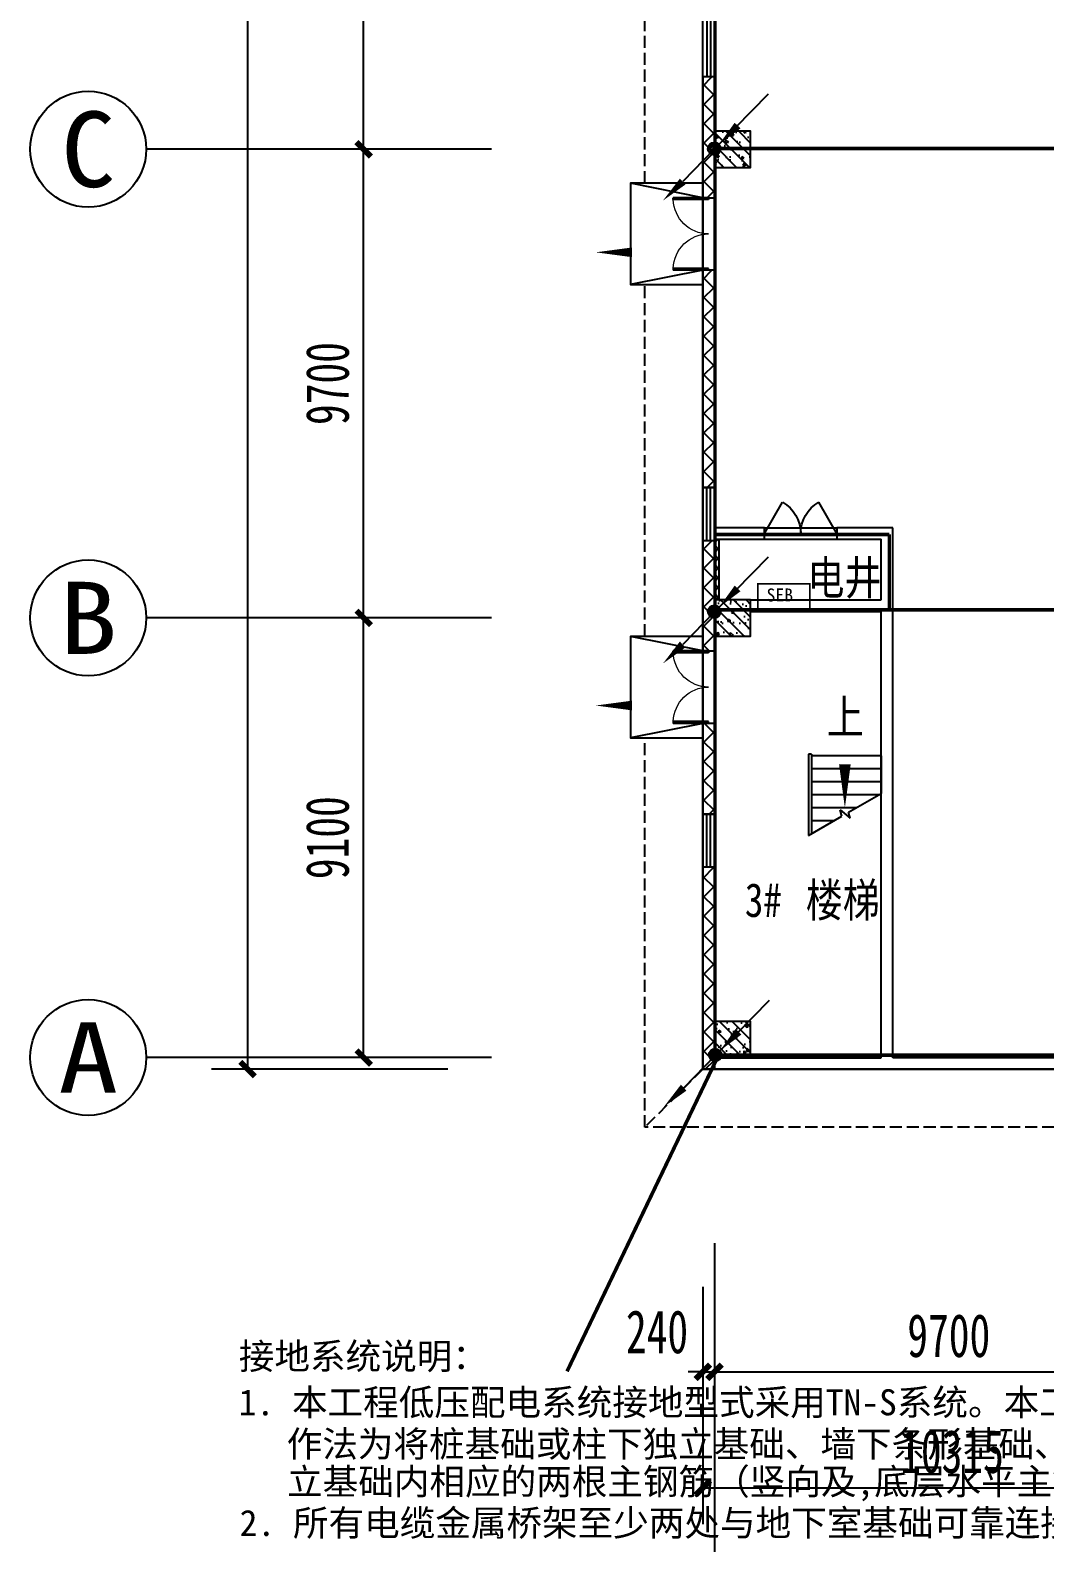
# Model space of a CAD drawing. Header units: millimetres. Extents: x -633009578 to 5705885, y -633235091 to 2571734.
# Drawn here: x 2859905 to 2880901, y 2262428 to 2293733 of the extents above; entities that cross this region are included whole.
import ezdxf
from ezdxf.enums import TextEntityAlignment as Align

# ---------------------------------------------------------------- set-up
doc = ezdxf.new("R2010")
doc.units = ezdxf.units.MM
doc.header["$LTSCALE"] = 1000
doc.header["$MEASUREMENT"] = 0
doc.linetypes.add('DASH', pattern=[0.35, 0.25, -0.1])
doc.layers.get('0').update_dxf_attribs({"color": 9})
for name, color, linetype in [('3T_WOOD', 21, 'Continuous'), ('A-COLUM(柱)', 255, 'Continuous'), ('A-DI-S(箭头)', 76, 'Continuous'), ('A-DOOR(门）', 4, 'Continuous'), ('A-F-AREA(计算)', 5, 'Continuous'), ('A-HATH(填充)', 8, 'Continuous'), ('A-ST-O(室外)', 54, 'Continuous'), ('A-STAR(楼梯)', 51, 'Continuous'), ('A-TEXT(房间)', 243, 'Continuous'), ('A-WALL(墙)', 255, 'Continuous'), ('A-WINDOW（窗）', 4, 'Continuous'), ('AXIS_TEXT', 7, 'Continuous'), ('C-AXIS(轴号)', 3, 'Continuous'), ('DIM_SYMB', 3, 'Continuous'), ('WALL', 9, 'Continuous'), ('电-弱电平面-箭头', 3, 'Continuous'), ('电-强电平面-设备', 4, 'Continuous'), ('电-接地防雷-接地线', 132, 'Continuous'), ('设备-箱柜', 3, 'Continuous')]:
    doc.layers.add(name, color=color, linetype=linetype)
doc.styles.add('_TCH_AXIS', font='simhei.ttf', dxfattribs={"bigfont": 'GBCBIG'})
doc.styles.add('_TCH_DIM_T3', font='simhei.ttf', dxfattribs={"width": 0.707, "bigfont": 'GBCBIG'})
doc.styles.add('COMPLEX', font='simhei.ttf')
doc.styles.add('ELEC-DIM', font='simhei.ttf')
doc.styles.add('IDQSTYLE', font='simhei.ttf', dxfattribs={"width": 0.707, "bigfont": 'hztxt.shx'})
doc.styles.get("Standard").update_dxf_attribs({"font": 'simhei.ttf', "bigfont": 'hztxt.shx'})
doc.styles.add('TXT', font='simhei.ttf', dxfattribs={"width": 0.8, "bigfont": 'hztxt.shx'})
doc.styles.add('宋', font='simhei.ttf', dxfattribs={"width": 0.8})
doc.linetypes.add('GDLine', pattern='A,1,-3,5.8,["|",Standard,S=4,R=-45,X=-1.407,Y=-0.7],-0.1,["|",Standard,S=4,R=-45,X=-1.407,Y=-0.7],-0.1,["|",Standard,S=4,R=-45,X=-1.407,Y=-0.7],-0.1,["|",Standard,S=4,R=-45,X=-1.407,Y=-0.7],-0.1,5.8,-3,1', length=20)
doc.dimstyles.new('_TCH_ARCH&&300', dxfattribs={"dimtxt": 892.5, "dimasz": 300, "dimexe": 750, "dimexo": 900, "dimgap": 300, "dimtad": 1, "dimdec": 0, "dimzin": 0, "dimdsep": 46, "dimtxsty": '_TCH_DIM_T3', "dimblk": 'ARCHTICK', "dimcen": 0.09, "dimclrt": 7, "dimazin": 2, "dimtfac": 1, "dimtdec": 0, "dimtix": 1, "dimtmove": 2, "dimatfit": 3, "dimfxl": 1, "dimtolj": 1, "dimtzin": 0, "dimarcsym": 0})
pattern_1 = [(45, (-830357.9205473666, -3.184366441797465), (-200.0002033111466, 200.0002033111467), []), (135, (-830357.9205473666, -3.184366441797465), (-200.0002033111467, -200.0002033111466), [])]

# ---------------------------------------------------------------- blocks, each defined once
blk = doc.blocks.new('_ArchTick')
at = {"color": 0, "linetype": 'ByBlock', "const_width": 0.4}
blk.add_lwpolyline([(-0.5, -0.5), (0.5, 0.5)], dxfattribs=at)
blk = doc.blocks.new('*D310')
at = {"layer": 'C-AXIS(轴号)', "color": 0, "lineweight": -2, "transparency": 16777216}
for p, q in [((1091976.748846702, 1598618.591094813), (1089481.408816443, 1598618.591094813)), ((1090231.408816443, 1589518.591094813), (1090231.408816443, 1598618.591094813)), ((1091976.748846702, 1589518.591094813), (1089481.408816443, 1589518.591094813))]:
    blk.add_line(p, q, dxfattribs=at)
at = {"layer": 'Defpoints', "color": 0, "transparency": 16777216}
for p in [(1090231.408816443, 1598618.591094813), (1092876.748846702, 1598618.591094813), (1092876.748846702, 1589518.591094813)]:
    blk.add_point(p, dxfattribs=at)
at = {"layer": 'C-AXIS(轴号)', "color": 0, "linetype": 'ByBlock', "lineweight": -2, "transparency": 16777216, "xscale": 300, "yscale": 300, "zscale": 300}
for p, rotation in [((1090231.408816443, 1598618.591094813), 90), ((1090231.408816443, 1589518.591094813), 270)]:
    blk.add_blockref('_ArchTick', p, dxfattribs=dict(at, rotation=rotation))
at = {"layer": 'C-AXIS(轴号)', "color": 7, "transparency": 16777216, "insert": (1089485.158816443, 1594068.591094813), "char_height": 892.5, "attachment_point": 5, "rotation": 90, "style": '_TCH_DIM_T3'}
blk.add_mtext('\\A1;9100', dxfattribs=at)
blk = doc.blocks.new('*D311')
at = {"layer": 'C-AXIS(轴号)', "color": 0, "lineweight": -2, "transparency": 16777216}
for p, q in [((1091976.748846702, 1608318.591094813), (1089481.408816443, 1608318.591094813)), ((1090231.408816443, 1598618.591094813), (1090231.408816443, 1608318.591094813)), ((1091976.748846702, 1598618.591094813), (1089481.408816443, 1598618.591094813))]:
    blk.add_line(p, q, dxfattribs=at)
at = {"layer": 'Defpoints', "color": 0, "transparency": 16777216}
for p in [(1090231.408816443, 1608318.591094813), (1092876.748846702, 1608318.591094813), (1092876.748846702, 1598618.591094813)]:
    blk.add_point(p, dxfattribs=at)
at = {"layer": 'C-AXIS(轴号)', "color": 0, "linetype": 'ByBlock', "lineweight": -2, "transparency": 16777216, "xscale": 300, "yscale": 300, "zscale": 300}
for p, rotation in [((1090231.408816443, 1608318.591094813), 90), ((1090231.408816443, 1598618.591094813), 270)]:
    blk.add_blockref('_ArchTick', p, dxfattribs=dict(at, rotation=rotation))
at = {"layer": 'C-AXIS(轴号)', "color": 7, "transparency": 16777216, "insert": (1089485.158816443, 1603468.591094813), "char_height": 892.5, "attachment_point": 5, "rotation": 90, "style": '_TCH_DIM_T3'}
blk.add_mtext('\\A1;9700', dxfattribs=at)
blk = doc.blocks.new('*D312')
at = {"layer": 'C-AXIS(轴号)', "color": 0, "lineweight": -2, "transparency": 16777216}
for p, q in [((1091976.748846702, 1618018.591094813), (1089481.408816443, 1618018.591094813)), ((1090231.408816443, 1608318.591094813), (1090231.408816443, 1618018.591094813)), ((1091976.748846702, 1608318.591094813), (1089481.408816443, 1608318.591094813))]:
    blk.add_line(p, q, dxfattribs=at)
at = {"layer": 'Defpoints', "color": 0, "transparency": 16777216}
for p in [(1090231.408816443, 1618018.591094813), (1092876.748846702, 1618018.591094813), (1092876.748846702, 1608318.591094813)]:
    blk.add_point(p, dxfattribs=at)
at = {"layer": 'C-AXIS(轴号)', "color": 0, "linetype": 'ByBlock', "lineweight": -2, "transparency": 16777216, "xscale": 300, "yscale": 300, "zscale": 300}
for p, rotation in [((1090231.408816443, 1618018.591094813), 90), ((1090231.408816443, 1608318.591094813), 270)]:
    blk.add_blockref('_ArchTick', p, dxfattribs=dict(at, rotation=rotation))
at = {"layer": 'C-AXIS(轴号)', "color": 7, "transparency": 16777216, "insert": (1089485.158816443, 1613168.591094813), "char_height": 892.5, "attachment_point": 5, "rotation": 90, "style": '_TCH_DIM_T3'}
blk.add_mtext('\\A1;9700', dxfattribs=at)
blk = doc.blocks.new('*D325')
at = {"layer": 'C-AXIS(轴号)', "color": 0, "lineweight": -2, "transparency": 16777216}
for p, q in [((1091976.748846702, 1725358.591094822), (1087081.408816443, 1725358.591094822)), ((1087831.408816443, 1589278.591094822), (1087831.408816443, 1725358.591094822)), ((1091976.748846702, 1589278.591094822), (1087081.408816443, 1589278.591094822))]:
    blk.add_line(p, q, dxfattribs=at)
at = {"layer": 'Defpoints', "color": 0, "transparency": 16777216}
for p in [(1087831.408816443, 1725358.591094822), (1092876.748846702, 1725358.591094822), (1092876.748846702, 1589278.591094822)]:
    blk.add_point(p, dxfattribs=at)
at = {"layer": 'C-AXIS(轴号)', "color": 0, "linetype": 'ByBlock', "lineweight": -2, "transparency": 16777216, "xscale": 300, "yscale": 300, "zscale": 300}
for p, rotation in [((1087831.408816443, 1725358.591094822), 90), ((1087831.408816443, 1589278.591094822), 270)]:
    blk.add_blockref('_ArchTick', p, dxfattribs=dict(at, rotation=rotation))
at = {"layer": 'C-AXIS(轴号)', "color": 7, "transparency": 16777216, "insert": (1087085.158816443, 1657318.591094822), "char_height": 892.5, "attachment_point": 5, "rotation": 90, "style": '_TCH_DIM_T3'}
blk.add_mtext('\\A1;136080', dxfattribs=at)
blk = doc.blocks.new('_AXISO')
blk.add_circle((0, 0), 0.5)
at = {"layer": 'AXIS_TEXT', "style": 'COMPLEX', "width": 1.041666666666667}
blk.add_attdef('A', text='', height=0.56, dxfattribs=at).set_placement((-0.25, -0.28), (0.25, -0.28), align=Align.FIT)
blk = doc.blocks.new('*D326')
at = {"layer": 'C-AXIS(轴号)', "color": 0, "lineweight": -2, "transparency": 16777216}
for p, q in [((1097251.098288345, 1584775.542769845), (1097251.098288345, 1582262.49363614)), ((1097491.098288359, 1584775.542769845), (1097491.098288359, 1582262.49363614)), ((1097251.098288345, 1583012.49363614), (1096951.098288345, 1583012.49363614)), ((1097251.098288345, 1583012.49363614), (1097491.098288359, 1583012.49363614)), ((1097491.098288359, 1583012.49363614), (1097791.098288359, 1583012.49363614))]:
    blk.add_line(p, q, dxfattribs=at)
at = {"layer": 'Defpoints', "color": 0, "transparency": 16777216}
for p in [(1097251.098288345, 1585675.542769845), (1097491.098288359, 1585675.542769845), (1097491.098288359, 1583012.49363614)]:
    blk.add_point(p, dxfattribs=at)
at = {"layer": 'C-AXIS(轴号)', "color": 0, "linetype": 'ByBlock', "lineweight": -2, "transparency": 16777216, "xscale": 300, "yscale": 300, "zscale": 300}
blk.add_blockref('_ArchTick', (1097251.098288345, 1583012.49363614), dxfattribs=at)
at = {"layer": 'C-AXIS(轴号)', "color": 0, "linetype": 'ByBlock', "lineweight": -2, "transparency": 16777216, "xscale": 300, "yscale": 300, "zscale": 300, "rotation": 180}
blk.add_blockref('_ArchTick', (1097491.098288359, 1583012.49363614), dxfattribs=at)
at = {"layer": 'C-AXIS(轴号)', "color": 7, "transparency": 16777216, "insert": (1096303.098288345, 1583837.49363614), "char_height": 892.5, "attachment_point": 5, "style": '_TCH_DIM_T3'}
blk.add_mtext('\\A1;240', dxfattribs=at)
blk = doc.blocks.new('*D327')
at = {"layer": 'C-AXIS(轴号)', "color": 0, "lineweight": -2, "transparency": 16777216}
for p, q in [((1097491.098288359, 1584775.542769845), (1097491.098288359, 1582262.49363614)), ((1107191.098288359, 1584775.542769845), (1107191.098288359, 1582262.49363614)), ((1097491.098288359, 1583012.49363614), (1107191.098288359, 1583012.49363614))]:
    blk.add_line(p, q, dxfattribs=at)
at = {"layer": 'Defpoints', "color": 0, "transparency": 16777216}
for p in [(1097491.098288359, 1585675.542769845), (1107191.098288359, 1585675.542769845), (1107191.098288359, 1583012.49363614)]:
    blk.add_point(p, dxfattribs=at)
at = {"layer": 'C-AXIS(轴号)', "color": 0, "linetype": 'ByBlock', "lineweight": -2, "transparency": 16777216, "xscale": 300, "yscale": 300, "zscale": 300, "rotation": 180}
blk.add_blockref('_ArchTick', (1097491.098288359, 1583012.49363614), dxfattribs=at)
at = {"layer": 'C-AXIS(轴号)', "color": 0, "linetype": 'ByBlock', "lineweight": -2, "transparency": 16777216, "xscale": 300, "yscale": 300, "zscale": 300}
blk.add_blockref('_ArchTick', (1107191.098288359, 1583012.49363614), dxfattribs=at)
at = {"layer": 'C-AXIS(轴号)', "color": 7, "transparency": 16777216, "insert": (1102341.098288359, 1583758.74363614), "char_height": 892.5, "attachment_point": 5, "style": '_TCH_DIM_T3'}
blk.add_mtext('\\A1;9700', dxfattribs=at)
blk = doc.blocks.new('*D332')
at = {"layer": 'C-AXIS(轴号)', "color": 0, "lineweight": -2, "transparency": 16777216}
for p, q in [((1097251.098288345, 1584775.542769845), (1097251.098288345, 1579862.49363614)), ((1107566.09828836, 1584775.542769845), (1107566.09828836, 1579862.49363614)), ((1097251.098288345, 1580612.49363614), (1107566.09828836, 1580612.49363614))]:
    blk.add_line(p, q, dxfattribs=at)
at = {"layer": 'Defpoints', "color": 0, "transparency": 16777216}
for p in [(1097251.098288345, 1585675.542769845), (1107566.09828836, 1585675.542769845), (1107566.09828836, 1580612.49363614)]:
    blk.add_point(p, dxfattribs=at)
at = {"layer": 'C-AXIS(轴号)', "color": 0, "linetype": 'ByBlock', "lineweight": -2, "transparency": 16777216, "xscale": 300, "yscale": 300, "zscale": 300, "rotation": 180}
blk.add_blockref('_ArchTick', (1097251.098288345, 1580612.49363614), dxfattribs=at)
at = {"layer": 'C-AXIS(轴号)', "color": 0, "linetype": 'ByBlock', "lineweight": -2, "transparency": 16777216, "xscale": 300, "yscale": 300, "zscale": 300}
blk.add_blockref('_ArchTick', (1107566.09828836, 1580612.49363614), dxfattribs=at)
at = {"layer": 'C-AXIS(轴号)', "color": 7, "transparency": 16777216, "insert": (1102408.598288353, 1581358.74363614), "char_height": 892.5, "attachment_point": 5, "style": '_TCH_DIM_T3'}
blk.add_mtext('\\A1;10315', dxfattribs=at)
blk = doc.blocks.new('$WINLIB2D$00000001')
at = {"color": 0}
for points in [[(-0.4999999999999964, 0.5000000000000142), (-0.4999999999999964, -0.4999999999999858)], [(-0.4999999999999964, 0.5000000000000142), (0.5000000000000036, 0.5000000000000142)], [(0.5000000000000036, -0.4999999999999858), (0.5000000000000036, 0.5000000000000142)], [(0.5000000000000036, 0.1666666666666714), (-0.4999999999999964, 0.1666666666666714)], [(0.5000000000000036, -0.1666666666666572), (-0.4999999999999964, -0.1666666666666572)], [(-0.4999999999999964, -0.4999999999999858), (0.5000000000000036, -0.4999999999999858)]]:
    blk.add_lwpolyline(points, dxfattribs=at)
blk = doc.blocks.new('$DorLib2D$00000002')
for p, q in [((-0.5, -5.684341886080802e-17), (-0.5000000000000007, 0.4875)), ((-0.4750000000000007, 0.4875), (-0.5000000000000007, 0.4875)), ((-0.475, -2.842170943040401e-17), (-0.4750000000000007, 0.4875)), ((0.475, -2.842170943040401e-17), (0.4750000000000007, 0.4875)), ((0.4750000000000007, 0.4875), (0.5000000000000007, 0.4875)), ((0.5, -5.684341886080802e-17), (0.5000000000000007, 0.4875)), ((-0.5, -5.684341886080802e-17), (-0.475, -2.842170943040401e-17)), ((0.5, -5.684341886080802e-17), (0.475, -2.842170943040401e-17))]:
    blk.add_line(p, q)
at = {"lineweight": 13}
for centre, start, end in [((-0.4875, -4.263256414560601e-17), 0, 88.53071641864632), ((0.4875, -4.263256414560601e-17), 91.4692835813537, 180)]:
    blk.add_arc(centre, 0.4875, start, end, dxfattribs=at)
blk = doc.blocks.new('$TCHSYS$WIN2D')
for p, q in [((-0.5, 0.5), (0.5, 0.5)), ((-0.5, 0.5), (-0.4999999999999999, -0.5)), ((0.5, 0.5), (0.4999999999999998, -0.5)), ((0.5, 0.1666666666666666), (-0.5, 0.1666666666666666)), ((0.5, -0.1666666666666667), (-0.5, -0.1666666666666667)), ((-0.4999999999999999, -0.5), (0.5, -0.5))]:
    blk.add_line(p, q)
blk = doc.blocks.new('$DorLib2D$00000231')
at = {"color": 0}
for p, q in [((-0.4999999999999947, 7.105427357601002e-15), (-0.2500000000000284, 0.4330127018921708)), ((0.5000000000000053, 7.105427357601002e-15), (0.250000000000032, 0.4330127018921708))]:
    blk.add_line(p, q, dxfattribs=at)
for centre, radius, start, end in [((-0.4999999999996803, 3.055333763768431e-13), 0.499999999999681, 0, 59.99999999996344), ((0.5000000000000426, -2.486899575160351e-14), 0.4999999999999835, 120.0000000000366, 180)]:
    blk.add_arc(centre, radius, start, end, dxfattribs=at)
blk = doc.blocks.new('_FZH')
h = blk.add_hatch()
h.set_pattern_fill('钢筋混凝土', color=256, scale=0.1, style=0)
h.set_pattern_definition([(45, (0, 0), (-0.1767766952966369, 0.1767766952966369), []), (50, (0, 0), (0.7172601826007535, -0.06275213498259512), [0.07500000000000001, -0.8250000000000001]), (355, (0, 0), (-0.138751333613, 0.7521921337000119), [0.06, -0.66]), (100.4514, (0.05977168000000001, -0.00522934), (0.5785093817140216, 0.6894395420609536), [0.06374019, -0.701142112]), (46.1842, (0, 0.2), (1.067241048625645, -0.1655190143290181), [0.1125, -1.2375]), (96.6356, (0.088936745, 0.186206693), (0.9346627055487033, 0.9741178709004418), [0.095610288, -1.051713]), (351.1842, (0, 0.2), (0.9346619451336272, 0.9741186009253247), [0.09000000000000001, -0.9900000000000001]), (21, (0.1, 0.15), (0.5969070521184617, -0.4026188906653388), [0.07500000000000001, -0.8250000000000001]), (326, (0.1, 0.15), (0.2433153319215824, 0.7251500450468529), [0.06, -0.66]), (71.4514, (0.149742233, 0.116448394), (0.84022262858149, 0.3225304967099524), [0.06374019, -0.701142112]), (37.50000000000001, (0, 0), (0.01215985531729062, 0.3328938538313115), [0, -0.652, 0, -0.67, 0, -0.6625000000000001]), (7.499999999999999, (0, 0), (0.2630695374421486, 0.3944117118823603), [0, -0.382, 0, -0.637, 0, -0.2525]), (-32.5, (-0.223, 0), (0.533822436172409, -0.02255487173437976), [0, -0.25, 0, -0.78, 0, -1.035]), (-42.5, (-0.323, 0), (0.5831861693423862, 0.1001049823323177), [0, -0.325, 0, -0.518, 0, -0.735])])
h.paths.add_polyline_path([(-0.5, -0.5), (0.5, -0.5), (0.5, 0.5), (-0.5, 0.5)])
blk.add_lwpolyline([(-0.5, -0.5), (0.5, -0.5), (0.5, 0.5), (-0.5, 0.5)], close=True)
blk = doc.blocks.new('G$C4F4C691F')
at = {"layer": '电-强电平面-设备', "color": 3, "style": '宋'}
for s, p in [('接地系统说明：', (-10.09989723190665, 4283.803975253366)), ('1. 本工程低压配电系统接地型式采用TN-S系统。本工程防雷接地、电气设备的保护接地共用统一的接地极，要求接地电阻不大于1欧姆。接地极', (-11.35082962363958, 3489.045361625962)), ('作法为将桩基础或柱下独立基础、墙下条形基础、抗水板的上下两层钢筋中的两根主筋通长连成图中所示之网格形成的基础接地网；该均压接地网通过的各独', (815.2256333287805, 2770.494722864591)), ('立基础内相应的两根主钢筋（竖向及,底层水平主筋）需与接地网电焊成电气通路，其余钢筋间可绑扎连接。 ', (822.5014908872545, 2122.48109342251)), ('2. 所有电缆金属桥架至少两处与地下室基础可靠连接，桥架接头处利用BV-1x4mm 的导线连接。', (4.735916277393699, 1409.178905984387))]:
    blk.add_text(s, height=450, dxfattribs=at).set_placement(p)
blk = doc.blocks.new('*X25')
at = {"color": 0, "linetype": 'Continuous'}
for p, q in [((192.590110055903, 446.7242872143482), (193.9264208598343, 448.0605980182795)), ((192.6512440212146, 447.2096852483717), (193.4410228258108, 447.9994640529679)), ((192.666080612941, 446.3759937026742), (194.2747143715083, 447.9846274612416)), ((192.8122309321682, 446.0978799531896), (194.552828120993, 447.8384771420143)), ((193.0126674313866, 445.874052383696), (194.7766556904866, 447.6380406427959)), ((193.2651240367983, 445.7022449203958), (194.9484631537868, 447.3855840373842)), ((193.5780466605768, 445.5909034754624), (195.0598045987202, 447.0726614136058)), ((193.9838870800477, 445.5724798262212), (195.0782282479613, 446.6668209941349))]:
    blk.add_line(p, q, dxfattribs=at)
blk = doc.blocks.new('HC001444')
at = {"color": 0, "linetype": 'Continuous'}
for p, q in [((5.312014027897709, 5.362594416008807), (0.4698776614111466, 0.4121164681388052)), ((1.307398633798584e-12, -0.05776119327106244), (-3.105492900473507, -3.232738715067399))]:
    blk.add_line(p, q, dxfattribs=at)
for points in [[(2.301209466909763, 2.284423861441751, 0.8, 0, 0), (0.4698776614111466, 0.4121164681388052, 0, 0, 0)], [(-3.105492900473507, -3.232738715067399, 0.8, 0, 0), (-5.057392361377197, -5.119309791711203, 0, 0, 0)]]:
    blk.add_lwpolyline(points, format="xyseb", dxfattribs=at)
blk.add_circle((0, 0), 0.625, dxfattribs=at)
at = {"color": 0, "linetype": 'Continuous', "xscale": 0.5, "yscale": 0.5, "zscale": 0.5}
blk.add_blockref('*X25', (-96.91845018383214, -223.4069038532592), dxfattribs=at)
at = {"color": 0, "style": 'IDQSTYLE', "width": 0.7}
blk.add_attdef('PSFHATT', (7.312014027897709, -5.119309791711203), '', height=2.5, dxfattribs=at)
blk = doc.blocks.new('HC001524')
at = {"color": 0, "linetype": 'Continuous', "const_width": 0.3}
blk.add_lwpolyline([(5, 2.5), (-5, 2.5), (-5, -2.5), (5, -2.5)], close=True, dxfattribs=at)
at = {"color": 0, "style": 'IDQSTYLE', "width": 0.7}
for tag, p in [('AF', (-1.5, -1.25)), ('PSFHATT', (7, -2.5))]:
    blk.add_attdef(tag, p, '', height=2.5, dxfattribs=at)
blk = doc.blocks.new('负一层平面图9')
at = {"layer": 'A-HATH(填充)'}
h = blk.add_hatch(dxfattribs=at)
h.set_pattern_fill('多孔材料', color=256, scale=100, style=0)
h.set_pattern_definition(pattern_1)
h.paths.add_polyline_path([(1097251.098288366, 1609815.406728529), (1097251.098288366, 1607315.40672802), (1097491.098288367, 1607315.40672802), (1097491.098288367, 1609815.406728529)])
h = blk.add_hatch(dxfattribs=at)
h.set_pattern_fill('多孔材料', color=256, scale=100, style=0)
h.set_pattern_definition(pattern_1)
h.paths.add_polyline_path([(1097251.098288366, 1605815.40672802), (1097251.098288366, 1601315.406729546), (1097491.098288367, 1601315.406729546), (1097491.098288367, 1605815.40672802)])
h = blk.add_hatch(dxfattribs=at)
h.set_pattern_fill('多孔材料', color=256, scale=100, style=0)
h.set_pattern_definition(pattern_1)
h.paths.add_polyline_path([(1097251.098288366, 1600215.406730055), (1097251.098288366, 1597935.406731072), (1097491.098288367, 1597935.406731072), (1097491.098288367, 1600215.406730055)])
h = blk.add_hatch(dxfattribs=at)
h.set_pattern_fill('多孔材料', color=256, scale=50, style=0)
h.set_pattern_definition([(45, (-830457.9205473666, -3.184366441797465), (-100.0001016555733, 100.0001016555733), []), (135, (-830457.9205473666, -3.184366441797465), (-100.0001016555733, -100.0001016555733), [])])
h.paths.add_polyline_path([(1097591.098288361, 1598990.406728382), (1097591.098288332, 1600245.406728383), (1097491.098288332, 1600245.406728381), (1097491.098288361, 1598990.40672838)])
h = blk.add_hatch(dxfattribs=at)
h.set_pattern_fill('多孔材料', color=256, scale=100, style=0)
h.set_pattern_definition(pattern_1)
h.paths.add_polyline_path([(1097251.098288366, 1596435.406730563), (1097251.098288366, 1594555.406730055), (1097491.098288367, 1594555.406730055), (1097491.098288367, 1596435.406730563)])
h = blk.add_hatch(dxfattribs=at)
h.set_pattern_fill('多孔材料', color=256, scale=100, style=0)
h.set_pattern_definition(pattern_1)
h.paths.add_polyline_path([(1097491.098288361, 1589275.40672838), (1097491.098288367, 1593455.406730055), (1097251.098288366, 1593455.406730055), (1097251.098288361, 1589275.40672838)])
at = {"layer": 'A-DI-S(箭头)'}
for points in [[(1096698.446246597, 1606184.779311251, 0, 0, 0), (1095035.446246597, 1606184.779311251, 0, 200, 0), (1095785.446246597, 1606184.779311251, 0, 0, 0)], [(1096698.446246597, 1596804.592803787, 0, 0, 0), (1095035.446246597, 1596804.592803787, 0, 200, 0), (1095785.446246597, 1596804.592803787, 0, 0, 0)]]:
    blk.add_lwpolyline(points, format="xyseb", dxfattribs=at)
at = {"layer": 'A-DOOR(门）'}
for p, q in [((1097251.098288361, 1607315.406728321), (1097251.098288361, 1605815.406728321)), ((1098526.098288401, 1600485.406728381), (1100026.098288401, 1600485.406728381)), ((1098526.098288401, 1600245.406728381), (1100026.098288401, 1600245.406728381)), ((1097251.098288361, 1597935.406730697), (1097251.098288361, 1596435.406730697))]:
    blk.add_line(p, q, dxfattribs=at)
at = {"layer": 'A-F-AREA(计算)'}
blk.add_lwpolyline([(1107566.098287924, 1589275.406728539), (1097251.098288353, 1589275.406728539), (1097251.098288353, 1725355.406728381), (1107566.098287924, 1725355.406728381)], close=True, dxfattribs=at)
at = {"layer": 'A-ST-O(室外)', "linetype": 'DASH'}
for points in [[(1096051.098288429, 1607615.406728315), (1096051.098288421, 1621215.406728753)], [(1096051.098288435, 1598235.406730539), (1096051.09828843, 1605515.40672847)], [(1112571.098289079, 1588075.406728386), (1096051.09828844, 1588075.406728366), (1096051.098288436, 1596135.406730694)], [(1097251.098288345, 1589275.40672838), (1096051.09828844, 1588075.406728366)]]:
    blk.add_lwpolyline(points, dxfattribs=at)
at = {"layer": 'A-STAR(楼梯)'}
for p, q in [((1099441.098288361, 1595795.40672838), (1099441.098288338, 1594117.394026474)), ((1099501.098288361, 1595795.40672838), (1099441.098288361, 1595795.40672838)), ((1099441.098288361, 1595765.40672838), (1099441.098288233, 1594117.394026499)), ((1099501.098288361, 1595795.40672838), (1099501.098288339, 1594152.035042626)), ((1100941.098288361, 1595765.40672838), (1099501.098288403, 1595765.406728285)), ((1100941.098288361, 1595765.40672838), (1100941.098288233, 1594983.41943)), ((1100941.098288361, 1595495.40672838), (1099501.098288399, 1595495.406728285)), ((1100941.098288361, 1595225.40672838), (1099501.098288396, 1595225.40672861)), ((1100892.578865444, 1594955.406728202), (1099501.098288392, 1594955.406728285)), ((1100268.899813349, 1594595.325459915), (1100941.098288361, 1594983.419430272)), ((1099441.098288361, 1594117.394026487), (1100130.579441616, 1594515.466156061)), ((1100424.92514747, 1594685.406728339), (1099501.098288389, 1594685.406728285)), ((1099957.271429414, 1594415.406728614), (1099501.098288385, 1594415.406728285)), ((1100130.579441616, 1594515.466156061), (1100095.6388729, 1594645.86614384)), ((1100095.6388729, 1594645.86614384), (1100301.68381434, 1594472.973909472)), ((1100301.68381434, 1594472.973909472), (1100268.899813349, 1594595.325459915))]:
    blk.add_line(p, q, dxfattribs=at)
for points in [[(1097251.098288367, 1607615.406728315), (1095751.098288367, 1607615.406728315), (1095751.098288367, 1605515.40672847), (1097251.098288361, 1605515.40672847)], [(1097251.09828836, 1607315.406728363), (1095751.098288356, 1607615.406234234)], [(1097251.09828836, 1605815.406728422), (1095751.098288356, 1605515.407222551)], [(1097251.098288367, 1598235.406730539), (1095751.098288367, 1598235.406730539), (1095751.098288367, 1596135.406730694), (1097251.098288361, 1596135.406730694)], [(1097251.09828836, 1597935.406730587), (1095751.098288356, 1598235.406236458)], [(1097251.09828836, 1596435.406730646), (1095751.098288356, 1596135.407224775)]]:
    blk.add_lwpolyline(points, dxfattribs=at)
at = {"layer": 'A-WALL(墙)'}
for p, q in [((1098526.098288591, 1600485.406728409), (1097491.098288332, 1600485.406728381)), ((1097491.098288332, 1600485.406728381), (1097491.098288332, 1600245.406728381)), ((1098526.098288591, 1600245.406728468), (1098526.098288591, 1600485.406728409)), ((1101181.098288571, 1600485.40672836), (1100026.098288591, 1600485.406728401)), ((1100026.098288591, 1600485.406728401), (1100026.098288591, 1600245.40672846)), ((1101181.098288361, 1598870.406728381), (1101181.098288571, 1600485.40672836)), ((1097491.098288332, 1600245.406728381), (1098526.098288591, 1600245.406728468)), ((1097491.098288361, 1598990.40672838), (1097491.098288332, 1600245.406728381)), ((1097491.098288332, 1600245.406728381), (1097591.098288332, 1600245.406728383)), ((1097591.098288361, 1598990.406728382), (1097591.098288332, 1600245.406728383)), ((1100026.098288591, 1600245.40672846), (1100941.098288571, 1600245.406728362)), ((1100941.098288571, 1598990.406728356), (1100941.098288571, 1600245.406728362)), ((1098241.098288571, 1598990.406728481), (1100941.098288571, 1598990.406728356)), ((1101181.09828835, 1589515.406728385), (1101181.098288361, 1598870.406728381)), ((1098241.098288571, 1598750.406728412), (1100941.09828835, 1598750.406728356)), ((1100941.09828835, 1589515.406728366), (1100941.09828835, 1598750.406728356)), ((1097491.098288359, 1589515.40672838), (1100941.09828835, 1589515.406728366)), ((1097491.098288359, 1589515.40672838), (1097491.098288359, 1589275.40672838)), ((1112871.098288462, 1589515.406728441), (1101181.09828835, 1589515.406728385)), ((1097491.098288359, 1589275.40672838), (1101061.098288361, 1589275.40672838)), ((1101061.098288361, 1589275.40672838), (1112871.098288464, 1589275.406728486))]:
    blk.add_line(p, q, dxfattribs=at)
at = {"layer": 'C-AXIS(轴号)'}
for p, q in [((1092876.748846702, 1608318.591094813), (1085731.408816443, 1608318.591094813)), ((1092876.748846702, 1598618.591094813), (1085731.408816443, 1598618.591094813)), ((1092876.748846702, 1589518.591094813), (1085731.408816443, 1589518.591094813)), ((1097491.098288359, 1585675.542769845), (1097491.098288359, 1578512.49363614))]:
    blk.add_line(p, q, dxfattribs=at)
at = {"layer": 'DIM_SYMB'}
blk.add_lwpolyline([(1100191.098288361, 1595900.40672838, 0, 0, 0), (1100191.098288361, 1594685.40672838, 0, 240.0000000000001, 0), (1100191.098288361, 1595585.40672838, 0, 0, 0)], format="xyseb", dxfattribs=at)
at = {"layer": 'WALL'}
for p, q in [((1097251.098288366, 1609815.406728529), (1097251.098288366, 1607315.40672802)), ((1097491.098288367, 1609815.406728529), (1097251.098288366, 1609815.406728529)), ((1097491.098288367, 1607315.40672802), (1097491.098288367, 1609815.406728529)), ((1097251.098288366, 1607315.40672802), (1097491.098288367, 1607315.40672802)), ((1097251.098288366, 1605815.40672802), (1097251.098288366, 1601315.406729546)), ((1097491.098288367, 1605815.40672802), (1097251.098288366, 1605815.40672802)), ((1097491.098288367, 1601315.406729546), (1097491.098288367, 1605815.40672802)), ((1097251.098288366, 1601315.406729546), (1097491.098288367, 1601315.406729546)), ((1097251.098288366, 1600215.406730055), (1097251.098288366, 1597935.406731072)), ((1097491.098288367, 1600215.406730055), (1097251.098288366, 1600215.406730055)), ((1097491.098288367, 1597935.406731072), (1097491.098288367, 1600215.406730055)), ((1097251.098288366, 1597935.406731072), (1097491.098288367, 1597935.406731072)), ((1097251.098288366, 1596435.406730563), (1097251.098288366, 1594555.406730055)), ((1097491.098288367, 1596435.406730563), (1097251.098288366, 1596435.406730563)), ((1097491.098288367, 1594555.406730055), (1097491.098288367, 1596435.406730563)), ((1097251.098288366, 1594555.406730055), (1097491.098288367, 1594555.406730055)), ((1097491.098288367, 1593455.406730055), (1097251.098288366, 1593455.406730055)), ((1097251.098288366, 1593455.406730055), (1097251.098288361, 1589275.40672838)), ((1097491.098288361, 1589275.40672838), (1097491.098288367, 1593455.406730055)), ((1097251.098288361, 1589275.40672838), (1097491.098288361, 1589275.40672838))]:
    blk.add_line(p, q, dxfattribs=at)
at = {"layer": 'A-COLUM(柱)', "xscale": 750, "yscale": 750, "zscale": 750, "rotation": 270}
for p in [(1097866.098288361, 1608315.40672838), (1097866.098288361, 1598615.40672838), (1097866.098288361, 1589890.40672838)]:
    blk.add_blockref('_FZH', p, dxfattribs=at)
at = {"layer": 'A-DOOR(门）', "xscale": -1500, "yscale": 1500, "zscale": 1500, "rotation": 89.99999999999999}
for p in [(1097371.098288361, 1606565.406728321), (1097371.098288361, 1597185.406730697)]:
    blk.add_blockref('$DorLib2D$00000002', p, dxfattribs=at)
at = {"layer": 'A-DOOR(门）', "extrusion": (0, 0, -1), "xscale": 1500, "yscale": 1500, "zscale": 1500}
blk.add_blockref('$DorLib2D$00000231', (-1099276.098288401, 1600365.406728381), dxfattribs=at)
at = {"layer": 'A-WINDOW（窗）', "extrusion": (0, 0, -1), "xscale": 10000, "yscale": 240, "zscale": 10000, "rotation": 90.00000000000001}
blk.add_blockref('$WINLIB2D$00000001', (-1097371.098288361, 1614815.406728285), dxfattribs=at)
at = {"layer": 'A-WINDOW（窗）', "xscale": 1100, "yscale": 240, "zscale": 1100, "rotation": 270}
for p in [(1097371.098288361, 1600765.406729823), (1097371.098288361, 1594005.406729953)]:
    blk.add_blockref('$TCHSYS$WIN2D', p, dxfattribs=at)
at = {"layer": 'C-AXIS(轴号)'}
ref = blk.add_blockref('_AXISO', (1084531.408816443, 1608318.591094813), dxfattribs=dict(at, xscale=2400, yscale=2400, zscale=2400))
ref.add_attrib('A', 'C', dxfattribs={"layer": 'AXIS_TEXT', "height": 1562.368264716931, "style": '_TCH_AXIS'}).set_placement((1083973.420150472, 1607537.406962455), (1085089.397482413, 1607537.406962455), align=Align.FIT)
ref = blk.add_blockref('_AXISO', (1084531.408816443, 1598618.591094813), dxfattribs=dict(at, xscale=2400, yscale=2400, zscale=2400))
ref.add_attrib('A', 'B', dxfattribs={"layer": 'AXIS_TEXT', "height": 1492.310151758372, "style": '_TCH_AXIS'}).set_placement((1083927.378516921, 1597872.436018934), (1085135.439115964, 1597872.436018934), align=Align.FIT)
ref = blk.add_blockref('_AXISO', (1084531.408816443, 1589518.591094813), dxfattribs=dict(at, xscale=2400, yscale=2400, zscale=2400))
ref.add_attrib('A', 'A', dxfattribs={"layer": 'AXIS_TEXT', "height": 1457.772676541369, "style": '_TCH_AXIS'}).set_placement((1083906.649097925, 1588789.704756543), (1085156.16853496, 1588789.704756543), align=Align.FIT)
at = {"layer": 'A-TEXT(房间)', "color": 4, "style": 'TXT', "width": 0.8}
for s, p in [('电井', (1099417.592398262, 1599099.822568238)), ('上', (1099817.397500959, 1596218.591094821)), ('楼梯', (1099382.628704624, 1592428.239392776)), ('3#', (1098122.628704624, 1592428.239392776))]:
    blk.add_text(s, height=700, dxfattribs=at).set_placement(p)
at = {"layer": 'C-AXIS(轴号)'}
for p1, p2, distance, picture, middle in [((1092876.748846702, 1589278.591094822), (1092876.748846702, 1725358.591094822), 5045.340030258987, '*D325', (1087085.158816443, 1657318.591094822)), ((1092876.748846702, 1608318.591094813), (1092876.748846702, 1618018.591094813), 2645.340030258987, '*D312', (1089485.158816443, 1613168.591094813)), ((1092876.748846702, 1598618.591094813), (1092876.748846702, 1608318.591094813), 2645.340030258987, '*D311', (1089485.158816443, 1603468.591094813)), ((1092876.748846702, 1589518.591094813), (1092876.748846702, 1598618.591094813), 2645.340030258987, '*D310', (1089485.158816443, 1594068.591094813)), ((1097251.098288345, 1585675.542769845), (1107566.09828836, 1585675.542769845), -5063.049133705208, '*D332', (1102408.598288353, 1581358.74363614)), ((1097491.098288359, 1585675.542769845), (1107191.098288359, 1585675.542769845), -2663.049133705208, '*D327', (1102341.098288359, 1583758.74363614))]:
    dim = blk.add_aligned_dim(p1=p1, p2=p2, distance=distance, dimstyle='_TCH_ARCH&&300', dxfattribs=at)
    dim.commit()
    dim.dimension.update_dxf_attribs({"geometry": picture, "text_midpoint": middle})
dim = blk.add_linear_dim(base=(1097491.098288359, 1583012.49363614), p1=(1097251.098288345, 1585675.542769845), p2=(1097491.098288359, 1585675.542769845), angle=0, dimstyle='_TCH_ARCH&&300', dxfattribs=at)
dim.commit()
dim.dimension.update_dxf_attribs({"geometry": '*D326', "text_midpoint": (1096303.098288345, 1583837.49363614), "dimtype": 161})

msp = doc.modelspace()

# ---------------------------------------------------------------- linework, layer by layer
at = {"layer": '电-接地防雷-接地线', "linetype": 'GDLine', "ltscale": 0.1, "const_width": 75}
for points in [[(2874076.299984147, 2272518.116620353), (2874076.299984147, 2407941.313560855)], [(2874076.299984147, 2291288.356251357), (2883958.202686927, 2291288.356251357)], [(2874076.299984147, 2283296.779814295), (2877684.568382637, 2283296.779814295)], [(2877684.568382637, 2281738.663914947), (2877684.568382637, 2283296.779814295)], [(2874076.299984147, 2281738.663914947), (2891239.272410294, 2281738.663914947)], [(2874126.469272023, 2272470.661945779), (2871014.336284589, 2265974.738794265)], [(2874076.299984147, 2272518.116620353), (2892125.884751498, 2272518.116620353)]]:
    msp.add_lwpolyline(points, dxfattribs=at)

# ---------------------------------------------------------------- block references
at = {"xscale": 1.2, "yscale": 1.2, "zscale": 1.2}
msp.add_blockref('G$C4F4C691F', (2864233.406976338, 2260878.161879826), dxfattribs=at)
at = {"layer": '3T_WOOD'}
msp.add_blockref('负一层平面图9', (1776573.332157411, 682952.070850966), dxfattribs=at)
at = {"layer": '电-弱电平面-箭头', "color": 4, "xscale": 210, "yscale": 210, "zscale": 210}
for p in [(2874060.267752805, 2291281.114138184), (2874060.267752805, 2281699.56739369), (2874080.41542971, 2272525.833408483)]:
    msp.add_blockref('HC001444', p, dxfattribs=at)
at = {"layer": '设备-箱柜'}
ref = msp.add_blockref('HC001524', (2875499.6, 2282007.463914947), dxfattribs=dict(at, xscale=-107.52, yscale=107.52, zscale=107.52, rotation=180))
ref.add_attrib('AF', 'SEB', (2875142.787851953, 2281909.950856374), dxfattribs={"layer": '0', "color": 0, "height": 268.8, "style": 'ELEC-DIM'})

doc.saveas('drawing.dxf')
